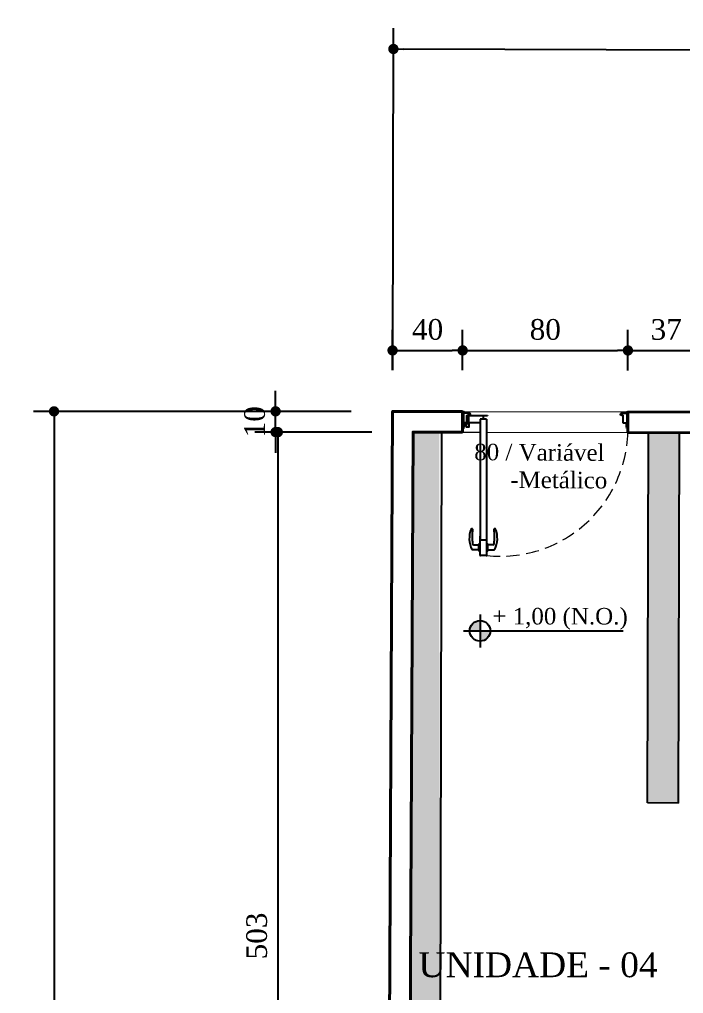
# Model space of a CAD drawing. Header units: millimetres. Extents: x 103208 to 171806, y -164 to 10038.
# Drawn here: x 112928.5 to 113249.9, y 7443.2 to 7914.9 of the extents above; entities that cross this region are included whole.
import ezdxf

# ---------------------------------------------------------------- set-up
doc = ezdxf.new("R2010")
doc.units = ezdxf.units.MM
doc.linetypes.add('HIDDEN', pattern=[9.525, 6.35, -3.175])
for name, color, linetype, lineweight in [('Hachura', 1, 'Continuous', 9), ('MEDIDAS', 7, 'Continuous', 0), ('Parede Corte', 4, 'Continuous', 40), ('Portas - Janelas', 2, 'Continuous', 20), ('Projeção Portas', 55, 'HIDDEN', 5)]:
    doc.layers.add(name, color=color, linetype=linetype, lineweight=lineweight)
for name, color, linetype in [('Hachuria - Moveis', 1, 'Continuous'), ('PN010', 1, 'Continuous'), ('Portas-Cotas', 2, 'Continuous'), ('Texto', 2, 'Continuous')]:
    doc.layers.add(name, color=color, linetype=linetype)
doc.styles.add('Valéria', font='romantic.ttf', dxfattribs={"height": 10})
doc.dimstyles.new('Cota - 50', dxfattribs={"dimtxt": 10, "dimasz": 5, "dimexe": 10, "dimexo": 20, "dimgap": 5, "dimtad": 1, "dimtxsty": 'Valéria', "dimblk": 'DOT', "dimcen": 0, "dimclrd": 12, "dimclre": 12, "dimclrt": 2, "dimazin": 2, "dimtfac": 1, "dimtix": 1, "dimtmove": 0, "dimatfit": 3, "dimldrblk": 'DOT', "dimfxl": 1, "dimarcsym": 0})

# ---------------------------------------------------------------- blocks, each defined once
blk = doc.blocks.new('_Dot')
at = {"color": 0, "linetype": 'ByBlock', "lineweight": -2}
blk.add_line((-0.5, 0), (-1, 0), dxfattribs=at)
at = {"color": 0, "linetype": 'ByBlock', "const_width": 0.5}
blk.add_lwpolyline([(-0.25, 0, 1), (0.25, 0, 1)], format="xyb", close=True, dxfattribs=at)
blk = doc.blocks.new('*D649')
at = {"layer": 'Defpoints', "color": 0, "transparency": 16777216}
for p in [(115235.51, 7895.66), (113109.11, 7725.11, 9825), (115235.11, 7720.19, 9825)]:
    blk.add_point(p, dxfattribs=at)
at = {"layer": 'MEDIDAS', "color": 12, "lineweight": -2, "transparency": 16777216}
for p, q in [((113109.16, 7745.11), (113109.54, 7910.58)), ((115235.15, 7740.19), (115235.54, 7905.66)), ((113114.52, 7900.57), (115230.51, 7895.67))]:
    blk.add_line(p, q, dxfattribs=at)
at = {"layer": 'MEDIDAS', "color": 12, "lineweight": -2, "transparency": 16777216, "xscale": 5, "yscale": 5, "zscale": 5}
for p, rotation in [((113109.52, 7900.58), 179.8672790573392), ((115235.51, 7895.66), 359.8672790573391)]:
    blk.add_blockref('_Dot', p, dxfattribs=dict(at, rotation=rotation))
at = {"layer": 'MEDIDAS', "color": 2, "transparency": 16777216, "insert": (114172.54, 7908.27), "char_height": 10, "attachment_point": 5, "rotation": 359.8673, "style": 'Valéria'}
blk.add_mtext('2126', dxfattribs=at)
blk = doc.blocks.new('*D652')
at = {"color": 12, "lineweight": -2, "transparency": 16777216}
for p, q in [((113089.11, 7725.11), (112935.24, 7725.11)), ((112945.24, 7720.11), (112945.24, 4968.15)), ((113075.95, 4963.15), (112935.24, 4963.15))]:
    blk.add_line(p, q, dxfattribs=at)
at = {"layer": 'Defpoints', "color": 0, "transparency": 16777216}
for p in [(113109.11, 7725.11, 9825), (112945.24, 4963.15), (113095.95, 4963.15, 9825)]:
    blk.add_point(p, dxfattribs=at)
at = {"color": 12, "lineweight": -2, "transparency": 16777216, "xscale": 5, "yscale": 5, "zscale": 5}
for p, rotation in [((112945.24, 7725.11), 90), ((112945.24, 4963.15), 270)]:
    blk.add_blockref('_Dot', p, dxfattribs=dict(at, rotation=rotation))
at = {"color": 2, "transparency": 16777216, "insert": (112935.09, 6344.13), "char_height": 10, "width": 46.8935, "attachment_point": 5, "rotation": 90, "style": 'Valéria'}
blk.add_mtext('2762', dxfattribs=at)
blk = doc.blocks.new('*D658')
at = {"color": 12, "lineweight": -2, "transparency": 16777216}
for p, q in [((113109.11, 7745.11), (113109.11, 7764.61)), ((113143.03, 7745.03), (113143.03, 7764.61)), ((113114.11, 7754.61), (113138.03, 7754.61))]:
    blk.add_line(p, q, dxfattribs=at)
at = {"layer": 'Defpoints', "color": 0, "transparency": 16777216}
for p in [(113143.03, 7754.61), (113109.11, 7725.11, 9825), (113143.03, 7725.03, 9825)]:
    blk.add_point(p, dxfattribs=at)
at = {"color": 12, "lineweight": -2, "transparency": 16777216, "xscale": 5, "yscale": 5, "zscale": 5, "rotation": 180}
blk.add_blockref('_Dot', (113109.11, 7754.61), dxfattribs=at)
at = {"color": 12, "lineweight": -2, "transparency": 16777216, "xscale": 5, "yscale": 5, "zscale": 5}
blk.add_blockref('_Dot', (113143.03, 7754.61), dxfattribs=at)
at = {"color": 2, "transparency": 16777216, "insert": (113126.07, 7764.72), "char_height": 10, "attachment_point": 5, "style": 'Valéria'}
blk.add_mtext('40', dxfattribs=at)
blk = doc.blocks.new('*D659')
at = {"color": 12, "lineweight": -2, "transparency": 16777216}
for p, q in [((113143.03, 7745.03), (113143.03, 7764.59)), ((113223.03, 7744.83), (113223.03, 7764.59)), ((113148.03, 7754.59), (113218.03, 7754.59))]:
    blk.add_line(p, q, dxfattribs=at)
at = {"layer": 'Defpoints', "color": 0, "transparency": 16777216}
for p in [(113223.03, 7754.59), (113143.03, 7725.03, 9825), (113223.03, 7724.83, 9825)]:
    blk.add_point(p, dxfattribs=at)
at = {"color": 12, "lineweight": -2, "transparency": 16777216, "xscale": 5, "yscale": 5, "zscale": 5, "rotation": 180}
blk.add_blockref('_Dot', (113143.03, 7754.59), dxfattribs=at)
at = {"color": 12, "lineweight": -2, "transparency": 16777216, "xscale": 5, "yscale": 5, "zscale": 5}
blk.add_blockref('_Dot', (113223.03, 7754.59), dxfattribs=at)
at = {"color": 2, "transparency": 16777216, "insert": (113183.03, 7764.7), "char_height": 10, "attachment_point": 5, "style": 'Valéria'}
blk.add_mtext('80', dxfattribs=at)
blk = doc.blocks.new('*D660')
at = {"color": 12, "lineweight": -2, "transparency": 16777216}
for p, q in [((113223.03, 7744.83), (113223.03, 7764.59)), ((113260.09, 7744.74), (113260.09, 7764.59)), ((113228.03, 7754.59), (113255.09, 7754.59))]:
    blk.add_line(p, q, dxfattribs=at)
at = {"layer": 'Defpoints', "color": 0, "transparency": 16777216}
for p in [(113260.09, 7754.59), (113223.03, 7724.83, 9825), (113260.09, 7724.74, 9825)]:
    blk.add_point(p, dxfattribs=at)
at = {"color": 12, "lineweight": -2, "transparency": 16777216, "xscale": 5, "yscale": 5, "zscale": 5, "rotation": 180}
blk.add_blockref('_Dot', (113223.03, 7754.59), dxfattribs=at)
at = {"color": 12, "lineweight": -2, "transparency": 16777216, "xscale": 5, "yscale": 5, "zscale": 5}
blk.add_blockref('_Dot', (113260.09, 7754.59), dxfattribs=at)
at = {"color": 2, "transparency": 16777216, "insert": (113241.56, 7764.69), "char_height": 10, "attachment_point": 5, "style": 'Valéria'}
blk.add_mtext('37', dxfattribs=at)
blk = doc.blocks.new('*D777')
at = {"color": 12, "lineweight": -2, "transparency": 16777216}
for p, q in [((113052.49, 7730.11), (113052.49, 7735.11)), ((113089.11, 7725.11), (113042.49, 7725.11)), ((113052.49, 7715.06), (113052.49, 7725.11)), ((113088, 7715.06), (113042.49, 7715.06)), ((113052.49, 7710.06), (113052.49, 7705.06))]:
    blk.add_line(p, q, dxfattribs=at)
at = {"layer": 'Defpoints', "color": 0, "transparency": 16777216}
for p in [(113052.49, 7725.11), (113109.11, 7725.11, 9825), (113108, 7715.06, 9825)]:
    blk.add_point(p, dxfattribs=at)
at = {"color": 12, "lineweight": -2, "transparency": 16777216, "xscale": 5, "yscale": 5, "zscale": 5}
for p, rotation in [((113052.49, 7725.11), 270), ((113052.49, 7715.06), 90)]:
    blk.add_blockref('_Dot', p, dxfattribs=dict(at, rotation=rotation))
at = {"color": 2, "transparency": 16777216, "insert": (113042.38, 7720.08), "char_height": 10, "attachment_point": 5, "rotation": 90, "style": 'Valéria'}
blk.add_mtext('10', dxfattribs=at)
blk = doc.blocks.new('*D785')
at = {"color": 12, "lineweight": -2, "transparency": 16777216}
for p, q in [((113099.06, 7715.06), (113043.57, 7715.06)), ((113053.57, 7710.06), (113053.57, 7232.06)), ((113096.74, 7227.06), (113043.57, 7227.06))]:
    blk.add_line(p, q, dxfattribs=at)
at = {"layer": 'Defpoints', "color": 0, "transparency": 16777216}
for p in [(113119.06, 7715.06, 9825), (113053.57, 7227.06), (113116.74, 7227.06, 9825)]:
    blk.add_point(p, dxfattribs=at)
at = {"color": 12, "lineweight": -2, "transparency": 16777216, "xscale": 5, "yscale": 5, "zscale": 5}
for p, rotation in [((113053.57, 7715.06), 90), ((113053.57, 7227.06), 270)]:
    blk.add_blockref('_Dot', p, dxfattribs=dict(at, rotation=rotation))
at = {"color": 2, "transparency": 16777216, "insert": (113043.38, 7471.06), "char_height": 10, "attachment_point": 5, "rotation": 90, "style": 'Valéria'}
blk.add_mtext('503', dxfattribs=at)

msp = doc.modelspace()

# ---------------------------------------------------------------- hatches: boundary and pattern name
h = msp.add_hatch()
h.set_pattern_fill('GRASS2', color=74, scale=15, pattern_type=2)
h.set_pattern_definition([(360, (17243.522, -683.704), (15, 15), [2.25, -0.45, 0.6, -0.45, 2.25, -9]), (360, (17242.772, -683.254), (15, 15), [1.5, -1.125, 2.25, -1.125, 1.5, -7.5]), (360, (17248.022, -677.254), (15, 15), [1.875, -0.75, 1.875, -10.5]), (360, (17240.522, -674.254), (15, 15), [0.75, -1.5, 0.75, -12]), (90, (17242.022, -674.254), (-15, 15), [1.35, -13.65]), (90, (17246.522, -683.254), (-15, 15), [1.5, -13.5]), (90, (17250.272, -677.254), (-15, 15), [1.5, -13.5]), (45, (17248.472, -683.404), (1e-14, 15), [1.5, -19.7132034]), (135, (17244.572, -683.404), (-15, 1e-14), [1.5, -19.7132034]), (63.434949, (17248.022, -683.3285), (8e-10, 15), [1.5, -32.0410197]), (75.9637565, (17247.272, -683.2535), (5e-10, 15), [1.5, -60.3465844]), (75.9637565, (17251.022, -677.2535), (5e-10, 15), [1.2, -60.6465844]), (75.9637565, (17242.322, -674.2535), (5e-10, 15), [1.05, -60.7965844]), (104.0362435, (17245.772, -683.2535), (-5e-10, 15), [1.5, -60.3465844]), (104.0362435, (17249.522, -677.2535), (-5e-10, 15), [1.2, -60.6465844]), (104.0362435, (17241.722, -674.2535), (-5e-10, 15), [1.05, -60.7965844]), (116.565051, (17245.022, -683.3285), (-6e-09, 15), [1.5, -32.041002])])
h.paths.add_polyline_path([(113131.9304, 7276.99182), (113131.79551, 7715.08664), (113119.08345, 7715.08664), (113116.97769, 7277.0631)])
h = msp.add_hatch()
h.set_pattern_fill('GRASS2', color=74, scale=15, pattern_type=2)
h.set_pattern_definition([(360, (4.5, 0.3), (15, 15), [2.25, -0.45, 0.6, -0.45, 2.25, -9]), (360, (3.75, 0.75), (15, 15), [1.5, -1.125, 2.25, -1.125, 1.5, -7.5]), (360, (9, 6.75), (15, 15), [1.875, -0.75, 1.875, -10.5]), (360, (1.5, 9.75), (15, 15), [0.75, -1.5, 0.75, -12]), (90, (3, 9.75), (-15, 15), [1.35, -13.65]), (90, (7.5, 0.75), (-15, 15), [1.5, -13.5]), (90, (11.25, 6.75), (-15, 15), [1.5, -13.5]), (45, (9.45, 0.6), (1e-14, 15), [1.5, -19.7132034]), (135, (5.55, 0.6), (-15, 1e-14), [1.5, -19.7132034]), (63.434949, (9, 0.675), (8e-10, 15), [1.5, -32.0410197]), (75.9637565, (8.25, 0.75), (5e-10, 15), [1.5, -60.3465844]), (75.9637565, (12, 6.75), (5e-10, 15), [1.2, -60.6465844]), (75.9637565, (3.3, 9.75), (5e-10, 15), [1.05, -60.7965844]), (104.0362435, (6.75, 0.75), (-5e-10, 15), [1.5, -60.3465844]), (104.0362435, (10.5, 6.75), (-5e-10, 15), [1.2, -60.6465844]), (104.0362435, (2.7, 9.75), (-5e-10, 15), [1.05, -60.7965844]), (116.565051, (6, 0.675), (-6e-09, 15), [1.5, -32.041002])])
h.paths.add_polyline_path([(113232.31888, 7435.4676), (113247.00266, 7435.4676), (113246.815, 7267.07274), (113232.13122, 7267.07274)])
h.paths.add_polyline_path([(113233.00358, 7714.8074), (113247.56395, 7714.8074), (113247.56395, 7535.43053), (113233.00358, 7535.43053)])
h.paths.add_polyline_path([(113958.49926, 7485.77679), (113835.75207, 7485.77679), (113835.75207, 7558.14155), (113958.49926, 7558.14155)], flags=16)
h.paths.add_polyline_path([(113846.95025, 7317.836), (113846.95025, 7360.80591), (113923.7276, 7360.80591), (113923.7276, 7317.836)], flags=17)
h.paths.add_polyline_path([(113672.1907, 7319.24809), (114092.17948, 7317.24621), (114094.06418, 7712.6505), (113672.18788, 7709.50846), (113672.1907, 7693.57326), (113717.47239, 7693.57326), (113717.47239, 7573.28178), (113672.1907, 7573.28178)])
at = {"layer": 'Portas - Janelas'}
h = msp.add_hatch(color=256, dxfattribs=at)
edge = h.paths.add_edge_path()
edge.add_arc((113151.44301, 7618.8003), 5, 90, 180)
edge.add_line((113146.44301, 7618.8003), (113151.44301, 7618.8003))
edge.add_line((113151.44301, 7618.8003), (113151.44301, 7623.8003))
edge = h.paths.add_edge_path()
edge.add_arc((113151.44301, 7618.8003), 5, 270, 360)
edge.add_line((113156.44301, 7618.8003), (113151.44301, 7618.8003))
edge.add_line((113151.44301, 7618.8003), (113151.44301, 7613.8003))

# ---------------------------------------------------------------- linework, layer by layer
for p, q in [((113130.7479, 7725.05807, 9825), (113130.7479, 7725.05807, 9825)), ((113131.9304, 7276.99182, 9825), (113133.00415, 7715.05251, 9825)), ((113232.56399, 7535.4673, 9825), (113233.00358, 7714.8074, 9825)), ((113247.56395, 7535.43053, 9825), (113248.00354, 7714.77063, 9825)), ((113247.56395, 7535.43053, 9825), (113232.56399, 7535.4673, 9825))]:
    msp.add_line(p, q)
at = {"color": 1}
for p, q in [((113143.10164, 7723.76958, 9825), (113143.02542, 7723.76956, 9825)), ((113143.10164, 7723.76958, 9825), (113143.10164, 7723.76958, 9825)), ((113143.15135, 7724.84959, 9825), (113143.15135, 7724.84959, 9825)), ((113143.15135, 7724.84959, 9825), (113143.15146, 7724.44959, 9825)), ((113143.15146, 7724.44959, 9825), (113143.15145, 7724.44959, 9825)), ((113143.60152, 7724.24971, 9825), (113143.15152, 7724.24959, 9825)), ((113143.15152, 7724.24959, 9825), (113143.15163, 7723.81959, 9825)), ((113143.15163, 7723.81959, 9825), (113143.15162, 7723.81959, 9825)), ((113143.20134, 7724.8996, 9825), (113143.20133, 7724.8996, 9825)), ((113143.61474, 7724.89971, 9825), (113143.20134, 7724.8996, 9825)), ((113143.20147, 7724.3996, 9825), (113143.20148, 7724.3996, 9825)), ((113143.20148, 7724.3996, 9825), (113143.61487, 7724.39971, 9825)), ((113143.60322, 7717.89971, 9825), (113143.60152, 7724.24971, 9825)), ((113143.66475, 7724.84973, 9825), (113143.61474, 7724.89971, 9825)), ((113143.61487, 7724.39971, 9825), (113143.66486, 7724.44973, 9825)), ((113143.75134, 7724.89975, 9825), (113143.66475, 7724.84973, 9825)), ((113143.66486, 7724.44973, 9825), (113143.75147, 7724.39975, 9825)), ((113143.75131, 7724.99975, 9825), (113143.75134, 7724.89975, 9825)), ((113143.75147, 7724.39975, 9825), (113146.18147, 7724.4004, 9825)), ((113144.89203, 7722.32006, 9825), (113144.86204, 7722.29005, 9825)), ((113144.86204, 7722.29005, 9825), (113144.89205, 7722.26006, 9825)), ((113144.89205, 7722.26006, 9825), (113144.86206, 7722.23005, 9825)), ((113144.86206, 7722.23005, 9825), (113144.89206, 7722.20006, 9825)), ((113144.89206, 7722.20006, 9825), (113144.86207, 7722.17005, 9825)), ((113144.86207, 7722.17005, 9825), (113144.89208, 7722.14006, 9825)), ((113144.89208, 7722.14006, 9825), (113144.86209, 7722.11005, 9825)), ((113144.86209, 7722.11005, 9825), (113144.8921, 7722.08006, 9825)), ((113144.8921, 7722.08006, 9825), (113144.86211, 7722.05005, 9825)), ((113144.86211, 7722.05005, 9825), (113144.89211, 7722.02006, 9825)), ((113144.89211, 7722.02006, 9825), (113144.86212, 7721.99005, 9825)), ((113144.86212, 7721.99005, 9825), (113144.89213, 7721.96006, 9825)), ((113144.89213, 7721.96006, 9825), (113144.86214, 7721.93005, 9825)), ((113144.86214, 7721.93005, 9825), (113144.89215, 7721.90006, 9825)), ((113144.89215, 7721.90006, 9825), (113144.86215, 7721.87005, 9825)), ((113144.86215, 7721.87005, 9825), (113144.89216, 7721.84006, 9825)), ((113144.89216, 7721.84006, 9825), (113144.86217, 7721.81005, 9825)), ((113144.86217, 7721.81005, 9825), (113144.89218, 7721.78006, 9825)), ((113144.89218, 7721.78006, 9825), (113144.86219, 7721.75005, 9825)), ((113144.86219, 7721.75005, 9825), (113144.89219, 7721.72006, 9825)), ((113144.89219, 7721.72006, 9825), (113144.8622, 7721.69005, 9825)), ((113144.8622, 7721.69005, 9825), (113144.89221, 7721.66006, 9825)), ((113144.89221, 7721.66006, 9825), (113144.86222, 7721.63005, 9825)), ((113144.86222, 7721.63005, 9825), (113144.89223, 7721.60006, 9825)), ((113144.89229, 7721.36006, 9825), (113144.8623, 7721.33005, 9825)), ((113144.8623, 7721.33005, 9825), (113144.89231, 7721.30006, 9825)), ((113145.13187, 7722.93012, 9825), (113144.89187, 7722.93006, 9825)), ((113144.89187, 7722.93006, 9825), (113144.89203, 7722.32006, 9825)), ((113144.89223, 7721.60006, 9825), (113144.89229, 7721.36006, 9825)), ((113144.89231, 7721.30006, 9825), (113144.89237, 7721.06006, 9825)), ((113144.91689, 7722.85177, 9844), (113144.91704, 7722.30177, 9844)), ((113144.91704, 7722.30177, 9844), (113144.96705, 7722.25178, 9844)), ((113145.07688, 7722.90181, 9844), (113144.96688, 7722.90178, 9844)), ((113144.96705, 7722.25178, 9844), (113144.96714, 7721.92678, 9844)), ((113144.96714, 7721.92678, 9844), (113145.01715, 7721.8768, 9844)), ((113145.01715, 7721.8768, 9844), (113144.96716, 7721.82678, 9844)), ((113144.96716, 7721.82678, 9844), (113144.96726, 7721.47266, 9844)), ((113145.12695, 7722.62683, 9844), (113145.12689, 7722.85183, 9844)), ((113145.13194, 7722.66012, 9825), (113145.13187, 7722.93012, 9825)), ((113145.13193, 7722.66012, 9825), (113145.13194, 7722.66012, 9825)), ((113145.17873, 7722.63526, 9825), (113145.17872, 7722.63526, 9825)), ((113145.30193, 7722.71841, 9825), (113145.17873, 7722.63526, 9825)), ((113145.32694, 7722.66775, 9844), (113145.20492, 7722.5854, 9844)), ((113146.07675, 7723.38037, 9825), (113145.30175, 7723.38017, 9825)), ((113145.30175, 7723.38017, 9825), (113145.30193, 7722.71841, 9825)), ((113145.32686, 7722.97688, 9844), (113145.32694, 7722.66775, 9844)), ((113145.5969, 7722.82766, 9844), (113145.4122, 7723.01226, 9844)), ((113145.54698, 7722.52694, 9844), (113145.59696, 7722.57695, 9844)), ((113145.54762, 7720.12694, 9844), (113145.54698, 7722.52694, 9844)), ((113145.59696, 7722.57695, 9844), (113145.5969, 7722.82766, 9844)), ((113145.62183, 7723.08025, 9825), (113154.98183, 7723.08276, 9825)), ((113145.62193, 7722.68739, 9825), (113145.62183, 7723.08025, 9825)), ((113145.71399, 7722.63882, 9825), (113145.62193, 7722.68739, 9825)), ((113146.03187, 7722.93036, 9825), (113145.79187, 7722.9303, 9825)), ((113145.79187, 7722.9303, 9825), (113145.79194, 7722.6803, 9825)), ((113146.55165, 7723.7305, 9825), (113146.00165, 7723.73035, 9825)), ((113146.00165, 7723.73035, 9825), (113146.00172, 7723.48035, 9825)), ((113146.00172, 7723.48035, 9825), (113146.12672, 7723.48039, 9825)), ((113146.03203, 7722.32036, 9825), (113146.03187, 7722.93036, 9825)), ((113146.06204, 7722.29037, 9825), (113146.03203, 7722.32036, 9825)), ((113146.03205, 7722.26036, 9825), (113146.06204, 7722.29037, 9825)), ((113146.06206, 7722.23037, 9825), (113146.03205, 7722.26036, 9825)), ((113146.03206, 7722.20036, 9825), (113146.06206, 7722.23037, 9825)), ((113146.06207, 7722.17037, 9825), (113146.03206, 7722.20036, 9825)), ((113146.03208, 7722.14036, 9825), (113146.06207, 7722.17037, 9825)), ((113146.06209, 7722.11037, 9825), (113146.03208, 7722.14036, 9825)), ((113146.0321, 7722.08036, 9825), (113146.06209, 7722.11037, 9825)), ((113146.06211, 7722.05037, 9825), (113146.0321, 7722.08036, 9825)), ((113146.03211, 7722.02036, 9825), (113146.06211, 7722.05037, 9825)), ((113146.06212, 7721.99037, 9825), (113146.03211, 7722.02036, 9825)), ((113146.03213, 7721.96036, 9825), (113146.06212, 7721.99037, 9825)), ((113146.06214, 7721.93037, 9825), (113146.03213, 7721.96036, 9825)), ((113146.03215, 7721.90036, 9825), (113146.06214, 7721.93037, 9825)), ((113146.06215, 7721.87037, 9825), (113146.03215, 7721.90036, 9825)), ((113146.03216, 7721.84036, 9825), (113146.06215, 7721.87037, 9825)), ((113146.06217, 7721.81037, 9825), (113146.03216, 7721.84036, 9825)), ((113146.03218, 7721.78036, 9825), (113146.06217, 7721.81037, 9825)), ((113146.06219, 7721.75037, 9825), (113146.03218, 7721.78036, 9825)), ((113146.03219, 7721.72036, 9825), (113146.06219, 7721.75037, 9825)), ((113146.0622, 7721.69037, 9825), (113146.03219, 7721.72036, 9825)), ((113146.03221, 7721.66036, 9825), (113146.0622, 7721.69037, 9825)), ((113146.06222, 7721.63037, 9825), (113146.03221, 7721.66036, 9825)), ((113146.03223, 7721.60036, 9825), (113146.06222, 7721.63037, 9825)), ((113146.03229, 7721.36036, 9825), (113146.03223, 7721.60036, 9825)), ((113146.0623, 7721.33037, 9825), (113146.03229, 7721.36036, 9825)), ((113146.03231, 7721.30036, 9825), (113146.0623, 7721.33037, 9825)), ((113146.03237, 7721.06036, 9825), (113146.03231, 7721.30036, 9825)), ((113146.07674, 7723.38037, 9825), (113146.07675, 7723.38037, 9825)), ((113146.12672, 7723.48039, 9825), (113146.12674, 7723.43039, 9825)), ((113146.12674, 7723.43039, 9825), (113146.12673, 7723.43039, 9825)), ((113146.18147, 7724.4004, 9825), (113146.18147, 7724.4004, 9825)), ((113146.42672, 7723.48047, 9825), (113146.55172, 7723.4805, 9825)), ((113146.42674, 7723.43047, 9825), (113146.42672, 7723.48047, 9825)), ((113146.42673, 7723.43047, 9825), (113146.42674, 7723.43047, 9825)), ((113146.47675, 7723.38048, 9825), (113146.47674, 7723.38048, 9825)), ((113146.70175, 7723.38054, 9825), (113146.47675, 7723.38048, 9825)), ((113146.55172, 7723.4805, 9825), (113146.55165, 7723.7305, 9825)), ((113146.70161, 7723.88054, 9825), (113146.70161, 7723.88054, 9825)), ((113146.70161, 7723.88054, 9825), (113146.70175, 7723.38054, 9825)), ((113154.6323, 7721.33267, 9825), (113151.44084, 7721.33181, 9825)), ((113151.44084, 7721.33181, 9825), (113151.45654, 7662.76203, 9825)), ((113154.98187, 7722.93276, 9825), (113153.03187, 7722.93224, 9825)), ((113153.03187, 7722.93224, 9825), (113153.0323, 7721.33224, 9825)), ((113154.6223, 7721.33267, 9825), (113154.638, 7662.76288, 9825)), ((113154.98183, 7723.08276, 9825), (113154.98187, 7722.93276, 9825)), ((113219.37537, 7723.23078, 9825), (113219.37523, 7723.73078, 9825)), ((113219.60037, 7723.23084, 9825), (113219.37537, 7723.23078, 9825)), ((113220.07527, 7723.58096, 9825), (113219.52527, 7723.58082, 9825)), ((113219.52527, 7723.58082, 9825), (113219.52534, 7723.33082, 9825)), ((113219.52534, 7723.33082, 9825), (113219.65034, 7723.33085, 9825)), ((113219.65034, 7723.33085, 9825), (113219.65037, 7723.28085, 9825)), ((113219.89511, 7724.25092, 9825), (113222.32509, 7724.25157, 9825)), ((113219.95034, 7723.33093, 9825), (113220.07534, 7723.33096, 9825)), ((113219.95037, 7723.28093, 9825), (113219.95034, 7723.33093, 9825)), ((113220.77537, 7723.23115, 9825), (113220.00037, 7723.23094, 9825)), ((113220.07534, 7723.33096, 9825), (113220.07527, 7723.58096, 9825)), ((113220.77639, 7719.43115, 9825), (113220.77537, 7723.23115, 9825)), ((113222.32496, 7724.75157, 9825), (113222.32493, 7724.85157, 9825)), ((113222.41157, 7724.70159, 9825), (113222.32496, 7724.75157, 9825)), ((113222.32509, 7724.25157, 9825), (113222.41168, 7724.30159, 9825)), ((113222.46156, 7724.7516, 9825), (113222.41157, 7724.70159, 9825)), ((113222.41168, 7724.30159, 9825), (113222.46169, 7724.2516, 9825)), ((113222.87496, 7724.75172, 9825), (113222.46156, 7724.7516, 9825)), ((113222.46169, 7724.2516, 9825), (113222.87509, 7724.25172, 9825)), ((113222.92514, 7724.10173, 9825), (113222.47514, 7724.10161, 9825)), ((113222.47514, 7724.10161, 9825), (113222.47687, 7717.70161, 9825)), ((113222.92509, 7724.30173, 9825), (113222.92498, 7724.70173, 9825)), ((113222.92525, 7723.67173, 9825), (113222.92514, 7724.10173, 9825)), ((113223.02529, 7723.62176, 9825), (113222.97526, 7723.62174, 9825)), ((113143.70345, 7717.04974, 9825), (113143.00894, 7717.04955, 9825)), ((113143.15311, 7718.27959, 9825), (113143.15312, 7718.27959, 9825)), ((113143.15312, 7718.27959, 9825), (113143.15323, 7717.84959, 9825)), ((113143.15323, 7717.84959, 9825), (113143.55323, 7717.8497, 9825)), ((113143.15328, 7717.64959, 9825), (113143.15329, 7717.64959, 9825)), ((113143.15329, 7717.64959, 9825), (113143.15339, 7717.24959, 9825)), ((113143.15339, 7717.24959, 9825), (113143.15339, 7717.24959, 9825)), ((113143.20327, 7717.6996, 9825), (113143.20326, 7717.6996, 9825)), ((113143.61667, 7717.69971, 9825), (113143.20327, 7717.6996, 9825)), ((113143.2034, 7717.1996, 9825), (113143.20341, 7717.1996, 9825)), ((113143.20341, 7717.1996, 9825), (113143.61681, 7717.19971, 9825)), ((113143.55323, 7717.8497, 9825), (113143.55322, 7717.8497, 9825)), ((113143.60321, 7717.89971, 9825), (113143.60322, 7717.89971, 9825)), ((113143.66669, 7717.64973, 9825), (113143.61667, 7717.69971, 9825)), ((113143.61681, 7717.19971, 9825), (113143.66679, 7717.24973, 9825)), ((113143.75327, 7717.69975, 9825), (113143.66669, 7717.64973, 9825)), ((113143.66679, 7717.24973, 9825), (113143.75341, 7717.19975, 9825)), ((113143.70344, 7717.04974, 9825), (113143.70345, 7717.04974, 9825)), ((113145.30277, 7719.58017, 9825), (113143.75277, 7719.57975, 9825)), ((113143.75277, 7719.57975, 9825), (113143.75327, 7717.69975, 9825)), ((113143.75341, 7717.19975, 9825), (113143.75343, 7717.09975, 9825)), ((113143.75343, 7717.09975, 9825), (113143.75343, 7717.09975, 9825)), ((113144.71299, 7718.75372, 9844), (113144.71323, 7717.85372, 9844)), ((113144.89237, 7721.06006, 9825), (113144.86238, 7721.03005, 9825)), ((113144.86238, 7721.03005, 9825), (113144.89239, 7721.00006, 9825)), ((113144.89239, 7721.00006, 9825), (113144.86239, 7720.97005, 9825)), ((113144.86239, 7720.97005, 9825), (113144.8924, 7720.94006, 9825)), ((113144.8924, 7720.94006, 9825), (113144.86241, 7720.91005, 9825)), ((113144.86241, 7720.91005, 9825), (113144.89242, 7720.88006, 9825)), ((113144.89242, 7720.88006, 9825), (113144.86243, 7720.85005, 9825)), ((113144.86243, 7720.85005, 9825), (113144.89243, 7720.82006, 9825)), ((113144.89243, 7720.82006, 9825), (113144.86244, 7720.79005, 9825)), ((113144.86244, 7720.79005, 9825), (113144.89245, 7720.76006, 9825)), ((113144.89245, 7720.76006, 9825), (113144.86246, 7720.73005, 9825)), ((113144.86246, 7720.73005, 9825), (113144.89247, 7720.70006, 9825)), ((113144.89247, 7720.70006, 9825), (113144.86248, 7720.67005, 9825)), ((113144.86248, 7720.67005, 9825), (113144.89248, 7720.64006, 9825)), ((113144.89248, 7720.64006, 9825), (113144.86249, 7720.61005, 9825)), ((113144.86249, 7720.61005, 9825), (113144.8925, 7720.58006, 9825)), ((113144.8925, 7720.58006, 9825), (113144.86251, 7720.55005, 9825)), ((113144.86251, 7720.55005, 9825), (113144.89252, 7720.52006, 9825)), ((113144.89252, 7720.52006, 9825), (113144.86252, 7720.49005, 9825)), ((113144.86252, 7720.49005, 9825), (113144.89253, 7720.46006, 9825)), ((113144.89253, 7720.46006, 9825), (113144.86254, 7720.43005, 9825)), ((113144.86254, 7720.43005, 9825), (113144.89255, 7720.40006, 9825)), ((113144.89255, 7720.40006, 9825), (113144.86256, 7720.37005, 9825)), ((113144.86256, 7720.37005, 9825), (113144.89256, 7720.34006, 9825)), ((113144.89256, 7720.34006, 9825), (113144.89273, 7719.73006, 9825)), ((113144.89273, 7719.73006, 9825), (113145.13273, 7719.73012, 9825)), ((113144.96755, 7720.40178, 9844), (113144.91756, 7720.35177, 9844)), ((113144.91756, 7720.35177, 9844), (113144.91771, 7719.80177, 9844)), ((113144.96734, 7721.18749, 9844), (113144.96743, 7720.82678, 9844)), ((113144.96743, 7720.82678, 9844), (113145.01745, 7720.7768, 9844)), ((113145.01745, 7720.7768, 9844), (113144.96746, 7720.72678, 9844)), ((113144.96746, 7720.72678, 9844), (113144.96755, 7720.40178, 9844)), ((113144.96772, 7719.75178, 9844), (113145.07772, 7719.75181, 9844)), ((113145.12791, 7719.05383, 9844), (113145.01291, 7719.0538, 9844)), ((113145.01331, 7717.5538, 9844), (113145.91331, 7717.55404, 9844)), ((113145.12771, 7719.80183, 9844), (113145.12765, 7720.02683, 9844)), ((113145.13273, 7719.73012, 9825), (113145.13265, 7720.00012, 9825)), ((113145.13265, 7720.00012, 9825), (113145.13265, 7720.00012, 9825)), ((113145.17996, 7720.02462, 9825), (113145.17997, 7720.02463, 9825)), ((113145.17997, 7720.02463, 9825), (113145.30267, 7719.93553, 9825)), ((113145.2056, 7720.0683, 9844), (113145.32766, 7719.98602, 9844)), ((113145.30267, 7719.93553, 9825), (113145.30277, 7719.58017, 9825)), ((113145.32766, 7719.98602, 9844), (113145.32785, 7719.25388, 9844)), ((113145.59763, 7720.07695, 9844), (113145.54762, 7720.12694, 9844)), ((113145.59785, 7719.25395, 9844), (113145.59763, 7720.07695, 9844)), ((113145.62266, 7719.97311, 9825), (113145.71469, 7720.02173, 9825)), ((113145.62277, 7719.58025, 9825), (113145.62266, 7719.97311, 9825)), ((113151.44131, 7719.58181, 9825), (113145.62277, 7719.58025, 9825)), ((113145.79266, 7719.9803, 9825), (113145.79273, 7719.7303, 9825)), ((113145.79273, 7719.7303, 9825), (113146.03273, 7719.73036, 9825)), ((113145.91291, 7719.05404, 9844), (113145.79791, 7719.05401, 9844)), ((113146.06238, 7721.03037, 9825), (113146.03237, 7721.06036, 9825)), ((113146.03239, 7721.00036, 9825), (113146.06238, 7721.03037, 9825)), ((113146.06239, 7720.97037, 9825), (113146.03239, 7721.00036, 9825)), ((113146.0324, 7720.94036, 9825), (113146.06239, 7720.97037, 9825)), ((113146.06241, 7720.91037, 9825), (113146.0324, 7720.94036, 9825)), ((113146.03242, 7720.88036, 9825), (113146.06241, 7720.91037, 9825)), ((113146.06243, 7720.85037, 9825), (113146.03242, 7720.88036, 9825)), ((113146.03243, 7720.82036, 9825), (113146.06243, 7720.85037, 9825)), ((113146.06244, 7720.79037, 9825), (113146.03243, 7720.82036, 9825)), ((113146.03245, 7720.76036, 9825), (113146.06244, 7720.79037, 9825)), ((113146.06246, 7720.73037, 9825), (113146.03245, 7720.76036, 9825)), ((113146.03247, 7720.70036, 9825), (113146.06246, 7720.73037, 9825)), ((113146.06248, 7720.67037, 9825), (113146.03247, 7720.70036, 9825)), ((113146.03248, 7720.64036, 9825), (113146.06248, 7720.67037, 9825)), ((113146.06249, 7720.61037, 9825), (113146.03248, 7720.64036, 9825)), ((113146.0325, 7720.58036, 9825), (113146.06249, 7720.61037, 9825)), ((113146.06251, 7720.55037, 9825), (113146.0325, 7720.58036, 9825)), ((113146.03252, 7720.52036, 9825), (113146.06251, 7720.55037, 9825)), ((113146.06252, 7720.49037, 9825), (113146.03252, 7720.52036, 9825)), ((113146.03253, 7720.46036, 9825), (113146.06252, 7720.49037, 9825)), ((113146.06254, 7720.43037, 9825), (113146.03253, 7720.46036, 9825)), ((113146.03255, 7720.40036, 9825), (113146.06254, 7720.43037, 9825)), ((113146.06256, 7720.37037, 9825), (113146.03255, 7720.40036, 9825)), ((113146.03256, 7720.34036, 9825), (113146.06256, 7720.37037, 9825)), ((113146.03273, 7719.73036, 9825), (113146.03256, 7720.34036, 9825)), ((113146.21323, 7717.85412, 9844), (113146.21299, 7718.75412, 9844)), ((113222.32639, 7719.43157, 9825), (113220.77639, 7719.43115, 9825)), ((113222.32689, 7717.55157, 9825), (113222.32639, 7719.43157, 9825)), ((113222.41351, 7717.50159, 9825), (113222.32689, 7717.55157, 9825)), ((113222.32703, 7717.05157, 9825), (113222.41361, 7717.10159, 9825)), ((113222.32707, 7716.90157, 9825), (113222.32703, 7717.05157, 9825)), ((113223.07707, 7716.90177, 9825), (113222.32707, 7716.90157, 9825)), ((113222.46349, 7717.5516, 9825), (113222.41351, 7717.50159, 9825)), ((113222.41361, 7717.10159, 9825), (113222.46363, 7717.0516, 9825)), ((113222.87689, 7717.55172, 9825), (113222.46349, 7717.5516, 9825)), ((113222.46363, 7717.0516, 9825), (113222.87703, 7717.05172, 9825)), ((113222.47687, 7717.70161, 9825), (113222.92685, 7717.70173, 9825)), ((113222.92685, 7717.70173, 9825), (113222.92673, 7718.15173, 9825)), ((113222.92702, 7717.10173, 9825), (113222.9269, 7717.50173, 9825)), ((113222.97672, 7718.20174, 9825), (113223.02672, 7718.20176, 9825)), ((113147.34736, 7668.25092, 9825), (113147.56266, 7668.25098, 9825)), ((113151.44748, 7664.71202, 9825), (113151.29748, 7664.71198, 9825)), ((113151.29748, 7664.71198, 9825), (113151.30002, 7655.25198, 9825)), ((113151.448, 7662.76202, 9825), (113151.44748, 7664.71202, 9825)), ((113154.79748, 7664.71292, 9825), (113154.64748, 7664.71288, 9825)), ((113154.64748, 7664.71288, 9825), (113154.648, 7662.76288, 9825)), ((113154.80002, 7655.25292, 9825), (113154.79748, 7664.71292, 9825)), ((113158.7457, 7668.25398, 9825), (113158.5304, 7668.25392, 9825)), ((113148.46369, 7660.40122, 9825), (113150.79864, 7660.40185, 9825)), ((113150.79864, 7660.40185, 9825), (113150.79857, 7660.65185, 9825)), ((113150.79932, 7657.85185, 9825), (113150.79864, 7660.40185, 9825)), ((113150.89854, 7660.75188, 9825), (113150.90854, 7660.75188, 9825)), ((113151.29846, 7661.06198, 9825), (113151.29943, 7657.44198, 9825)), ((113154.648, 7662.76288, 9825), (113151.448, 7662.76202, 9825)), ((113154.79846, 7661.06292, 9825), (113154.79943, 7657.44292, 9825)), ((113155.19854, 7660.75303, 9825), (113155.18854, 7660.75303, 9825)), ((113155.29864, 7660.40306, 9825), (113155.29857, 7660.65306, 9825)), ((113157.63358, 7660.40368, 9825), (113155.29864, 7660.40306, 9825)), ((113155.29932, 7657.85306, 9825), (113155.29864, 7660.40306, 9825)), ((113150.79925, 7658.10185, 9825), (113147.7315, 7658.10103, 9825)), ((113150.90935, 7657.75188, 9825), (113150.89935, 7657.75188, 9825)), ((113151.30002, 7655.25198, 9825), (113151.69288, 7655.25209, 9825)), ((113151.69282, 7655.45209, 9825), (113152.05996, 7655.45219, 9825)), ((113151.69288, 7655.25209, 9825), (113151.69282, 7655.45209, 9825)), ((113152.05996, 7655.45219, 9825), (113152.08996, 7655.48219, 9825)), ((113152.08996, 7655.48219, 9825), (113152.11996, 7655.4522, 9825)), ((113152.11996, 7655.4522, 9825), (113152.14996, 7655.48221, 9825)), ((113152.14996, 7655.48221, 9825), (113152.17996, 7655.45222, 9825)), ((113152.17996, 7655.45222, 9825), (113152.20996, 7655.48223, 9825)), ((113152.20996, 7655.48223, 9825), (113152.23996, 7655.45224, 9825)), ((113152.23996, 7655.45224, 9825), (113152.26996, 7655.48224, 9825)), ((113152.26996, 7655.48224, 9825), (113152.29996, 7655.45225, 9825)), ((113152.29996, 7655.45225, 9825), (113152.32996, 7655.48226, 9825)), ((113152.32996, 7655.48226, 9825), (113152.35996, 7655.45227, 9825)), ((113152.35996, 7655.45227, 9825), (113152.38996, 7655.48228, 9825)), ((113152.38996, 7655.48228, 9825), (113152.41996, 7655.45228, 9825)), ((113152.41996, 7655.45228, 9825), (113152.44996, 7655.48229, 9825)), ((113152.44996, 7655.48229, 9825), (113152.47996, 7655.4523, 9825)), ((113152.47996, 7655.4523, 9825), (113152.50996, 7655.48231, 9825)), ((113152.50996, 7655.48231, 9825), (113152.53996, 7655.45232, 9825)), ((113152.53996, 7655.45232, 9825), (113152.56996, 7655.48232, 9825)), ((113152.56996, 7655.48232, 9825), (113152.59996, 7655.45233, 9825)), ((113152.59996, 7655.45233, 9825), (113152.62996, 7655.48234, 9825)), ((113152.62996, 7655.48234, 9825), (113152.65996, 7655.45235, 9825)), ((113152.65996, 7655.45235, 9825), (113152.68996, 7655.48236, 9825)), ((113152.68996, 7655.48236, 9825), (113152.71996, 7655.45236, 9825)), ((113152.71996, 7655.45236, 9825), (113152.74996, 7655.48237, 9825)), ((113152.74996, 7655.48237, 9825), (113152.77996, 7655.45238, 9825)), ((113152.77996, 7655.45238, 9825), (113153.31996, 7655.45252, 9825)), ((113153.31996, 7655.45252, 9825), (113153.34996, 7655.48253, 9825)), ((113153.34996, 7655.48253, 9825), (113153.37996, 7655.45254, 9825)), ((113153.37996, 7655.45254, 9825), (113153.40996, 7655.48255, 9825)), ((113153.40996, 7655.48255, 9825), (113153.43996, 7655.45256, 9825)), ((113153.43996, 7655.45256, 9825), (113153.46996, 7655.48257, 9825)), ((113153.46996, 7655.48257, 9825), (113153.49996, 7655.45257, 9825)), ((113153.49996, 7655.45257, 9825), (113153.52996, 7655.48258, 9825)), ((113153.52996, 7655.48258, 9825), (113153.55996, 7655.45259, 9825)), ((113153.55996, 7655.45259, 9825), (113153.58996, 7655.4826, 9825)), ((113153.58996, 7655.4826, 9825), (113153.61996, 7655.45261, 9825)), ((113153.61996, 7655.45261, 9825), (113153.64996, 7655.48261, 9825)), ((113153.64996, 7655.48261, 9825), (113153.67996, 7655.45262, 9825)), ((113153.67996, 7655.45262, 9825), (113153.70996, 7655.48263, 9825)), ((113153.70996, 7655.48263, 9825), (113153.73996, 7655.45264, 9825)), ((113153.73996, 7655.45264, 9825), (113153.76996, 7655.48265, 9825)), ((113153.76996, 7655.48265, 9825), (113153.79996, 7655.45265, 9825)), ((113153.79996, 7655.45265, 9825), (113153.82996, 7655.48266, 9825)), ((113153.82996, 7655.48266, 9825), (113153.85996, 7655.45267, 9825)), ((113153.85996, 7655.45267, 9825), (113153.88996, 7655.48268, 9825)), ((113153.88996, 7655.48268, 9825), (113153.91996, 7655.45269, 9825)), ((113153.91996, 7655.45269, 9825), (113153.94996, 7655.48269, 9825)), ((113153.94996, 7655.48269, 9825), (113153.97996, 7655.4527, 9825)), ((113153.97996, 7655.4527, 9825), (113154.00996, 7655.48271, 9825)), ((113154.00996, 7655.48271, 9825), (113154.03996, 7655.45272, 9825)), ((113154.03996, 7655.45272, 9825), (113154.4071, 7655.45282, 9825)), ((113154.4071, 7655.45282, 9825), (113154.40716, 7655.25282, 9825)), ((113154.40716, 7655.25282, 9825), (113154.80002, 7655.25292, 9825)), ((113155.18935, 7657.75303, 9825), (113155.19935, 7657.75303, 9825)), ((113155.29925, 7658.10306, 9825), (113158.36701, 7658.10388, 9825))]:
    msp.add_line(p, q, dxfattribs=at)
for centre, radius, start, end in [((113143.10162, 7723.81958, 9825), 0.05, 270.0153643, 0.0153643), ((113143.20135, 7724.8496, 9825), 0.05, 90.0153643, 180.0153643), ((113143.20145, 7724.4496, 9825), 0.05, 180.0153643, 270.0153643), ((113143.70131, 7724.99974, 9825), 0.05, 0.0153643, 31.9825649), ((113144.96689, 7722.85178, 9844), 0.05, 90.0153643, 180.0153643), ((113145.07689, 7722.85181, 9844), 0.05, 0.0153643, 90.0153643), ((113145.17695, 7722.62684, 9844), 0.05, 180.0153643, 304.0153643), ((113145.16193, 7722.66012, 9825), 0.03, 180.0153643, 304.0143088), ((113145.37686, 7722.97689, 9844), 0.05, 45.0153643, 180.0153643), ((113145.74194, 7722.68028, 9825), 0.05, 236.0153643, 0.0153643), ((113146.07673, 7723.43037, 9825), 0.05, 270.0153643, 0.0153643), ((113146.18161, 7723.8804, 9825), 0.52, 0.0153643, 90.0153643), ((113146.47673, 7723.43048, 9825), 0.05, 180.0153643, 270.0153643), ((113219.89523, 7723.73092, 9825), 0.52, 90.0142625, 180.0153643), ((113219.60038, 7723.28083, 9825), 0.04999, 269.9945512, 0.027458), ((113220.00036, 7723.28093, 9825), 0.04999, 180.003904, 270.0153643), ((113222.87499, 7724.70172, 9825), 0.05, 0.0144752, 90.0277114), ((113222.87508, 7724.30172, 9825), 0.05, 270.0153643, 0.0107009), ((113222.97525, 7723.67174, 9825), 0.05, 180.0153643, 270.0153643), ((113143.10311, 7718.27958, 9825), 0.05, 0.0153643, 90.0153643), ((113143.20328, 7717.6496, 9825), 0.05, 90.0153643, 180.0153643), ((113143.20339, 7717.2496, 9825), 0.05, 180.0153643, 270.0153643), ((113143.55321, 7717.8997, 9825), 0.05, 270.0153643, 0.0153643), ((113143.70343, 7717.09974, 9825), 0.05, 270.0153643, 0.0153643), ((113145.01299, 7718.7538, 9844), 0.3, 90.0153643, 180.0153643), ((113145.01323, 7717.8538, 9844), 0.3, 180.0153643, 270.0153643), ((113144.96771, 7719.80178, 9844), 0.05, 180.0153643, 270.0153643), ((113145.07771, 7719.80181, 9844), 0.05, 270.0153643, 0.0153643), ((113145.17765, 7720.02684, 9844), 0.05, 56.0153643, 180.0153643), ((113145.12785, 7719.25383, 9844), 0.2, 270.0153643, 0.0153643), ((113145.16265, 7720.00012, 9825), 0.03, 54.7541838, 180.0153643), ((113145.79785, 7719.25401, 9844), 0.2, 180.0153643, 270.0153643), ((113145.74266, 7719.98028, 9825), 0.05, 0.0153643, 124.0153643), ((113145.91299, 7718.75404, 9844), 0.3, 0.0153643, 90.0153643), ((113145.91323, 7717.85404, 9844), 0.3, 270.0153643, 0.0153643), ((113222.8769, 7717.50171, 9825), 0.05, 0.0167967, 90.0139319), ((113222.87701, 7717.10173, 9825), 0.05001, 270.0153643, 0.0039063), ((113222.97673, 7718.15174, 9825), 0.05, 90.0153643, 180.0153643), ((113158.40183, 7663.60822, 9825), 12.14519, 158.3354349, 206.2211938), ((113147.34761, 7668.00066, 9825), 0.25027, 90.0571448, 158.6208337), ((113147.56263, 7668.00089, 9825), 0.25009, 353.9033036, 89.9925546), ((113182.77971, 7664.50778, 9825), 35.1398, 174.3385478, 185.7425144), ((113158.53057, 7668.00383, 9825), 0.25009, 90.038174, 186.127425), ((113123.31537, 7664.49183, 9825), 35.1398, 354.2882142, 5.6921808), ((113147.69372, 7663.60535, 9825), 12.14519, 333.8095348, 21.6952937), ((113158.74558, 7668.00371, 9825), 0.25027, 21.4098949, 89.9735839), ((113148.46373, 7661.05145, 9825), 0.65023, 185.2674299, 269.9968876), ((113150.89857, 7660.65188, 9825), 0.1, 90.0153643, 180.0153643), ((113150.90852, 7660.84188, 9825), 0.09, 270.0153643, 0.0153643), ((113151.25852, 7660.84197, 9825), 0.26, 90.0153643, 180.0153643), ((113151.25846, 7661.06197, 9825), 0.04, 0.0153643, 90.0153643), ((113154.83846, 7661.06293, 9825), 0.04, 90.0153643, 180.0153643), ((113154.83852, 7660.84293, 9825), 0.26, 0.0153643, 90.0153643), ((113155.18852, 7660.84303, 9825), 0.09, 180.0153643, 270.0153643), ((113155.19857, 7660.65303, 9825), 0.1, 0.0153643, 90.0153643), ((113157.63319, 7661.05391, 9825), 0.65023, 270.033841, 354.7632988), ((113147.73159, 7658.35128, 9825), 0.25026, 205.8874295, 269.978359), ((113150.89932, 7657.85188, 9825), 0.1, 180.0153643, 270.0153643), ((113150.90937, 7657.66188, 9825), 0.09, 0.0153643, 90.0153643), ((113151.25937, 7657.66197, 9825), 0.26, 180.0153643, 270.0153643), ((113151.25943, 7657.44197, 9825), 0.04, 270.0153643, 0.0153643), ((113154.83943, 7657.44293, 9825), 0.04, 180.0153643, 270.0153643), ((113154.83937, 7657.66293, 9825), 0.26, 270.0153643, 0.0153643), ((113155.18937, 7657.66303, 9825), 0.09, 90.0153643, 180.0153643), ((113155.19932, 7657.85303, 9825), 0.1, 270.0153643, 0.0153643), ((113158.36678, 7658.35414, 9825), 0.25026, 270.0523696, 334.1432991)]:
    msp.add_arc(centre, radius, start, end, dxfattribs=at)
at = {"layer": 'Hachura'}
for p, q in [((113143.00399, 7715.028, 9825), (113151.44253, 7715.00732, 9825)), ((113154.624, 7714.99952, 9825), (113223.00375, 7714.83191, 9825))]:
    msp.add_line(p, q, dxfattribs=at)
at = {"layer": 'Hachuria - Moveis'}
msp.add_circle((113151.44301, 7618.8003), 5, dxfattribs=at)
at = {"layer": 'Parede Corte'}
for p, q in [((113143.00399, 7715.028, 9825), (113143.0285, 7725.02797, 9825)), ((113223.00375, 7714.83191, 9825), (113223.02826, 7724.83188, 9825))]:
    msp.add_line(p, q, dxfattribs=at)
at = {"layer": 'Parede Corte', "elevation": 9825}
for points in [[(113106.73866, 7227.11133), (113109.11238, 7725.11111), (113143.0285, 7725.02797)], [(113223.02826, 7724.83188), (113260.08733, 7724.74104)], [(113116.73855, 7227.06367), (113119.06471, 7715.08668), (113143.00399, 7715.028)], [(113223.00375, 7714.83191), (113260.06282, 7714.74107)]]:
    msp.add_lwpolyline(points, dxfattribs=at)
at = {"layer": 'PN010'}
for p, q in [((113151.44301, 7626.8003), (113151.44301, 7610.8003)), ((113143.44301, 7618.8003), (113220.67276, 7618.8003))]:
    msp.add_line(p, q, dxfattribs=at)
msp.add_arc((113143.09652, 7718.21532, 9825), 0.11444, 86.707942, 137.6167785, dxfattribs=at)
at = {"layer": 'Portas - Janelas'}
msp.add_line((113143.0285, 7725.02797, 9825), (113223.02826, 7724.83188, 9825), dxfattribs=at)
at = {"layer": 'Projeção Portas'}
for centre, radius, start, end in [((113161.2574, 7716.68782, 9825), 61.77333, 1.4103618, 1.5613866), ((113161.25694, 7716.68928, 9825), 61.77473, 264.0002723, 358.2770415)]:
    msp.add_arc(centre, radius, start, end, dxfattribs=at)

# ---------------------------------------------------------------- texts
at = {"layer": 'Portas-Cotas', "insert": (113189.6055, 7698.49498, 19650), "char_height": 8, "attachment_point": 5, "rotation": 359.6768708, "style": 'Valéria'}
msp.add_mtext('\\pi-18.9352;80 / Variável\\P\\pi0;-Metálico', dxfattribs=at)
at = {"layer": 'Portas-Cotas', "insert": (113179.53626, 7463.10548), "char_height": 12, "attachment_point": 2, "style": 'Valéria'}
msp.add_mtext('{\\C12;UNIDADE - 04}', dxfattribs=at)
at = {"layer": 'Texto', "insert": (113157.40649, 7629.90681), "char_height": 8, "attachment_point": 1, "style": 'Valéria'}
msp.add_mtext('+ 1,00 (N.O.)', dxfattribs=at)

# ---------------------------------------------------------------- dimensions: what is measured, and where the dimension line sits
dim = msp.add_linear_dim(base=(113143.0285, 7754.60797), p1=(113109.11238, 7725.11111, 9825), p2=(113143.0285, 7725.02797, 9825), text='40', dimstyle='Cota - 50')
dim.commit()
dim.dimension.update_dxf_attribs({"geometry": '*D658', "text_midpoint": (113126.07044, 7764.71892)})
for base, p1, p2, text, picture, middle in [((113223.02826, 7754.58639), (113143.0285, 7725.02797, 9825), (113223.02826, 7724.83188, 9825), '80', '*D659', (113183.02838, 7764.69734)), ((113260.08733, 7754.58646), (113223.02826, 7724.83188, 9825), (113260.08733, 7724.74104, 9825), '37', '*D660', (113241.55779, 7764.69001))]:
    dim = msp.add_linear_dim(base=base, p1=p1, p2=p2, text=text, dimstyle='Cota - 50', override={"dimtmove": 1})
    dim.commit()
    dim.dimension.update_dxf_attribs({"geometry": picture, "text_midpoint": middle})
dim = msp.add_linear_dim(base=(113052.49258, 7725.11111), p1=(113108.00416, 7715.05734, 9825), p2=(113109.11238, 7725.11111, 9825), angle=90, text='10', dimstyle='Cota - 50', override={"dimtmove": 1})
dim.commit()
dim.dimension.update_dxf_attribs({"geometry": '*D777', "text_midpoint": (113042.38163, 7720.08422)})
for base, p1, p2, text, picture, middle in [((112945.23909, 4963.1452), (113109.11238, 7725.11111, 9825), (113095.94746, 4963.1452, 9825), '2762', '*D652', (112935.09116, 6344.12815)), ((113053.57363, 7227.06367), (113119.06457, 7715.05734, 9825), (113116.73855, 7227.06367, 9825), '503', '*D785', (113043.38132, 7471.06051))]:
    dim = msp.add_linear_dim(base=base, p1=p1, p2=p2, angle=90, text=text, dimstyle='Cota - 50')
    dim.commit()
    dim.dimension.update_dxf_attribs({"geometry": picture, "text_midpoint": middle})
at = {"layer": 'MEDIDAS'}
dim = msp.add_aligned_dim(p1=(113109.11238, 7725.11111, 9825), p2=(115235.10668, 7720.18641, 9825), distance=175.47102, dimstyle='Cota - 50', dxfattribs=at)
dim.commit()
dim.dimension.update_dxf_attribs({"geometry": '*D649', "text_midpoint": (114172.5395, 7908.26721)})

doc.saveas('drawing.dxf')
